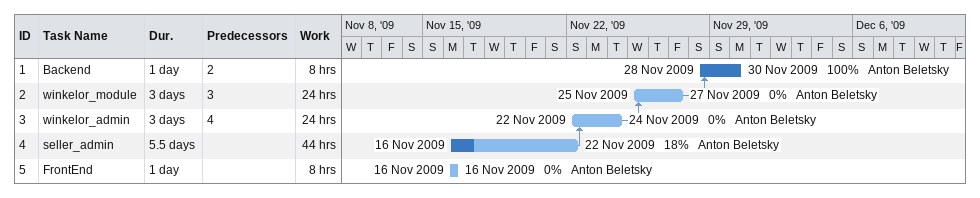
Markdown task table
| ID | Task | Duration | Start | Finish | Predecessors | Resources | % complete | Work (h) |
|---|---|---|---|---|---|---|---|---|
| 1 | Backend | 1d | 2009-11-28 | 2009-11-30 | 2 | Anton Beletsky | 100 | 8 |
| 2 | winkelor_module | 3d | 2009-11-25 | 2009-11-27 | 3 | Anton Beletsky | 0 | 24 |
| 3 | winkelor_admin | 3d | 2009-11-22 | 2009-11-24 | 4 | Anton Beletsky | 0 | 24 |
| 4 | seller_admin | 5.5d | 2009-11-16 | 2009-11-22 |  | Anton Beletsky | 18 | 44 |
| 5 | FrontEnd | 1d | 2009-11-16 | 2009-11-16 |  | Anton Beletsky | 0 | 8 |
